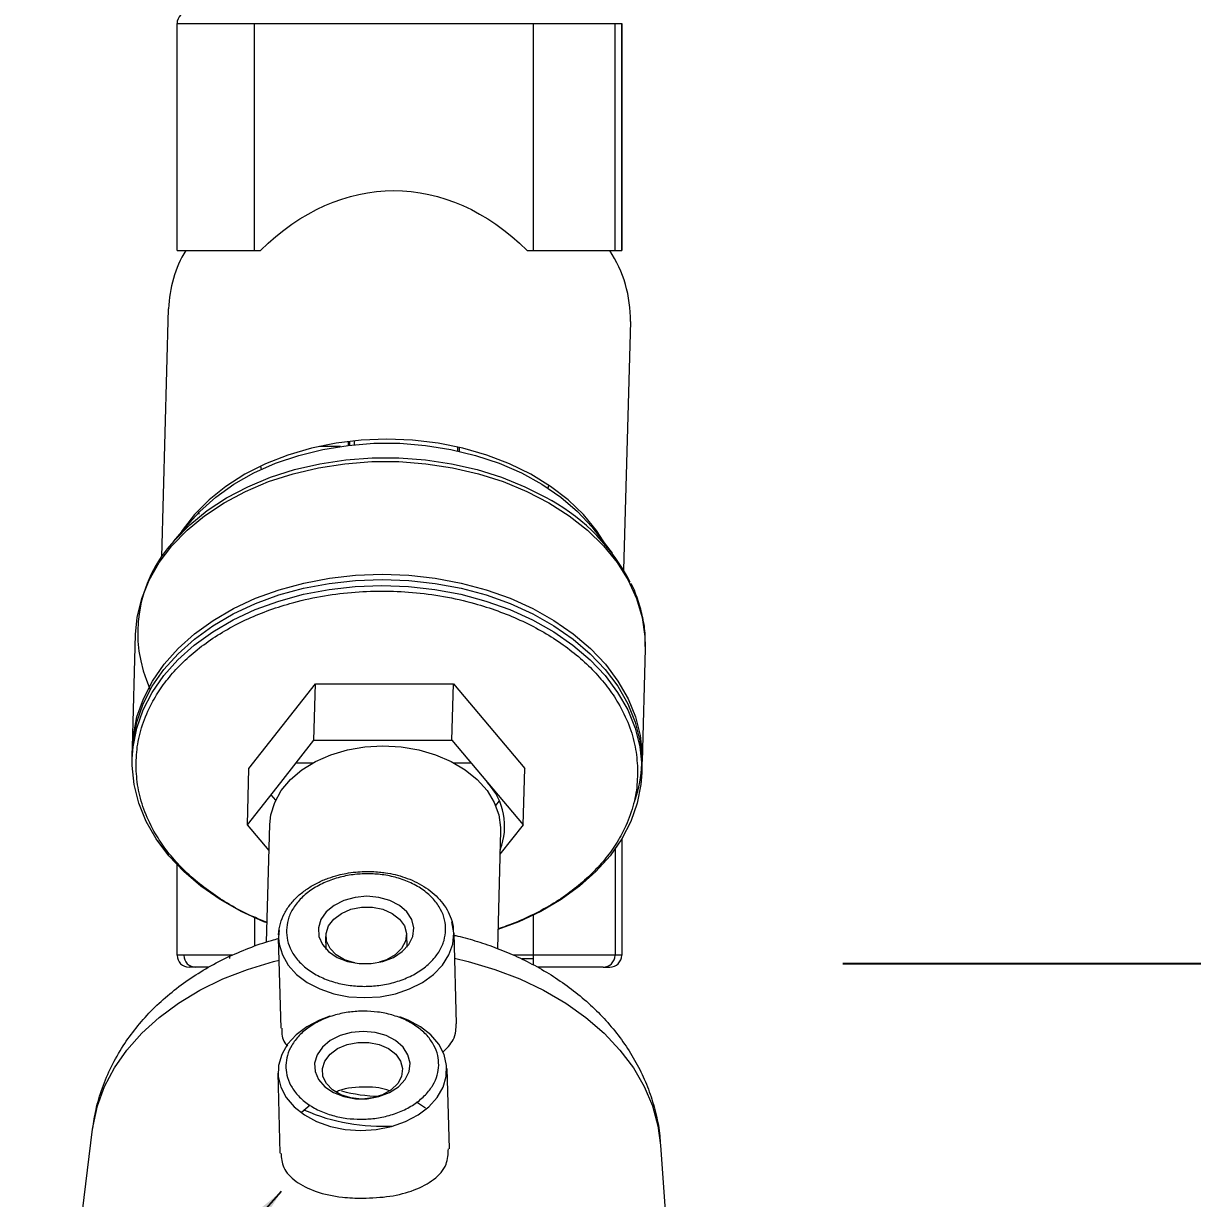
# Model space of a CAD drawing. Extents: x -2187 to 96136, y -11110 to 52208.
# Drawn here: x 52022.5 to 52169.2, y 18746.8 to 18894.4 of the extents above; entities that cross this region are included whole.
import ezdxf

# ---------------------------------------------------------------- set-up
doc = ezdxf.new("R2010")
doc.units = 0
doc.header["$LTSCALE"] = 1000
doc.header["$MEASUREMENT"] = 0
doc.linetypes.add('ACAD_ISO02W100', pattern=[15, 12, -3])
doc.layers.add('洗衣房设备', color=4, linetype='Continuous')
doc.styles.add('-宋体', font='', dxfattribs={"width": 0.8})
doc.styles.add('HZHT', font='hztxt_e.shx', dxfattribs={"width": 1.5, "bigfont": 'hztxt.shx'})
doc.styles.get('-宋体').set_extended_font_data('SimSun')
doc.dimstyles.new('50', dxfattribs={"dimscale": 30, "dimtxt": 3.5, "dimasz": 1.5, "dimexe": 0.8, "dimexo": 2, "dimgap": 0.8, "dimtad": 1, "dimdec": 0, "dimrnd": 5, "dimzin": 0, "dimdsep": 46, "dimtxsty": '-宋体', "dimblk": 'OBLIQUE', "dimcen": 0.6, "dimdle": 0.8, "dimclrd": 6, "dimclre": 6, "dimclrt": 6, "dimadec": 0, "dimazin": 0, "dimtfac": 1, "dimtdec": 0, "dimtofl": 0, "dimtmove": 2, "dimatfit": 3, "dimldrblk": 'OBLIQUE', "dimfxl": 0, "dimtolj": 1, "dimtzin": 0, "dimarcsym": 0})
doc.dimstyles.new('75', dxfattribs={"dimscale": 100, "dimtxt": 3, "dimasz": 1, "dimexe": 1, "dimexo": 1, "dimgap": 0.2, "dimtad": 1, "dimdec": 0, "dimrnd": 10, "dimzin": 0, "dimdsep": 46, "dimtxsty": 'HZHT', "dimblk1": 'ARCHTICK', "dimblk2": 'ARCHTICK', "dimsah": 1, "dimcen": 1, "dimdle": 0.5, "dimclrd": 1, "dimclre": 1, "dimadec": 0, "dimazin": 0, "dimtfac": 1, "dimtdec": 0, "dimtix": 1, "dimtmove": 2, "dimatfit": 3, "dimfxl": 0, "dimtolj": 1, "dimtzin": 0, "dimarcsym": 0})

# ---------------------------------------------------------------- blocks, each defined once
blk = doc.blocks.new('_OBLIQUE')
at = {"color": 0, "linetype": 'ByBlock'}
blk.add_line((-0.5, -0.5), (0.5, 0.5), dxfattribs=at)
blk = doc.blocks.new('*D119')
at = {"layer": 'Defpoints', "color": 0, "linetype": 'ACAD_ISO02W100', "ltscale": 750}
for p in [(52242.1, 20341.5), (52065.36, 18776.32), (52475.34, 18776.32)]:
    blk.add_point(p, dxfattribs=at)
at = {"layer": '洗衣房设备', "color": 6, "linetype": 'ACAD_ISO02W100', "lineweight": -2, "ltscale": 750}
for p, q in [((52475.34, 20365.5), (52475.34, 18752.32)), ((52302.1, 20341.5), (52499.34, 20341.5)), ((52125.36, 18776.32), (52499.34, 18776.32))]:
    blk.add_line(p, q, dxfattribs=at)
at = {"layer": '洗衣房设备', "color": 6, "linetype": 'ACAD_ISO02W100', "lineweight": -2, "ltscale": 750, "xscale": 45, "yscale": 45, "zscale": 45}
for p, rotation in [((52475.34, 20341.5), 90), ((52475.34, 18776.32), 270)]:
    blk.add_blockref('_OBLIQUE', p, dxfattribs=dict(at, rotation=rotation))
at = {"layer": '洗衣房设备', "color": 6, "linetype": 'ACAD_ISO02W100', "ltscale": 750, "insert": (52398.84, 19558.91), "char_height": 105, "attachment_point": 5, "rotation": 90, "style": '-宋体'}
blk.add_mtext('\\A1;1565', dxfattribs=at)
blk = doc.blocks.new('*D120')
at = {"layer": 'Defpoints', "color": 0, "linetype": 'ACAD_ISO02W100', "ltscale": 750}
for p in [(52065.36, 18776.32), (51768.1, 18411.5), (52474.11, 18411.5)]:
    blk.add_point(p, dxfattribs=at)
at = {"layer": '洗衣房设备', "color": 6, "linetype": 'ACAD_ISO02W100', "lineweight": -2, "ltscale": 750}
for p, q in [((52474.11, 18800.32), (52474.11, 18387.5)), ((52125.36, 18776.32), (52498.11, 18776.32)), ((51828.1, 18411.5), (52498.11, 18411.5))]:
    blk.add_line(p, q, dxfattribs=at)
at = {"layer": '洗衣房设备', "color": 6, "linetype": 'ACAD_ISO02W100', "lineweight": -2, "ltscale": 750, "xscale": 45, "yscale": 45, "zscale": 45}
for p, rotation in [((52474.11, 18776.32), 90), ((52474.11, 18411.5), 270)]:
    blk.add_blockref('_OBLIQUE', p, dxfattribs=dict(at, rotation=rotation))
at = {"layer": '洗衣房设备', "color": 6, "linetype": 'ACAD_ISO02W100', "ltscale": 750, "insert": (52397.61, 18593.91), "char_height": 105, "attachment_point": 5, "rotation": 90, "style": '-宋体'}
blk.add_mtext('\\A1;365', dxfattribs=at)
blk = doc.blocks.new('*D121')
at = {"layer": 'Defpoints', "color": 0, "linetype": 'ACAD_ISO02W100', "ltscale": 750}
for p in [(52065.36, 18776.32), (52300.1, 18644.5), (52300.1, 18267.54)]:
    blk.add_point(p, dxfattribs=at)
at = {"layer": '洗衣房设备', "color": 6, "linetype": 'ACAD_ISO02W100', "lineweight": -2, "ltscale": 750}
for p, q in [((52065.36, 18716.32), (52065.36, 18243.54)), ((52300.1, 18584.5), (52300.1, 18243.54)), ((52041.36, 18267.54), (52324.1, 18267.54))]:
    blk.add_line(p, q, dxfattribs=at)
at = {"layer": '洗衣房设备', "color": 6, "linetype": 'ACAD_ISO02W100', "lineweight": -2, "ltscale": 750, "xscale": 45, "yscale": 45, "zscale": 45, "rotation": 180}
blk.add_blockref('_OBLIQUE', (52065.36, 18267.54), dxfattribs=at)
at = {"layer": '洗衣房设备', "color": 6, "linetype": 'ACAD_ISO02W100', "lineweight": -2, "ltscale": 750, "xscale": 45, "yscale": 45, "zscale": 45}
blk.add_blockref('_OBLIQUE', (52300.1, 18267.54), dxfattribs=at)
at = {"layer": '洗衣房设备', "color": 6, "linetype": 'ACAD_ISO02W100', "ltscale": 750, "insert": (52182.73, 18344.04), "char_height": 105, "attachment_point": 5, "style": '-宋体'}
blk.add_mtext('\\A1;235', dxfattribs=at)
blk = doc.blocks.new('_ArchTick')
at = {"color": 0, "linetype": 'ByBlock', "const_width": 0.4}
blk.add_lwpolyline([(-0.5, -0.5), (0.5, 0.5)], dxfattribs=at)

msp = doc.modelspace()

# ---------------------------------------------------------------- linework, layer by layer
at = {"color": 7, "linetype": 'Continuous', "lineweight": 15}
for p, q in [((52041.756, 18865.867), (52041.756, 18894.367)), ((52051.478, 18894.367), (52086.464, 18894.367)), ((52051.478, 18865.867), (52051.478, 18894.367)), ((52086.464, 18894.367), (52086.464, 18865.867)), ((52086.464, 18894.367), (52096.739, 18894.367)), ((52096.739, 18865.867), (52096.739, 18894.367)), ((52096.739, 18894.367), (52097.575, 18894.367)), ((52097.575, 18865.867), (52097.575, 18894.367)), ((52097.575, 18894.367), (52097.58, 18894.367)), ((52097.58, 18894.367), (52097.58, 18865.867)), ((52041.756, 18865.867), (52051.478, 18865.867)), ((52051.478, 18865.867), (52052.248, 18865.867)), ((52085.694, 18865.867), (52086.464, 18865.867)), ((52086.464, 18865.867), (52096.739, 18865.867)), ((52096.739, 18865.867), (52097.575, 18865.867)), ((52097.58, 18865.867), (52097.575, 18865.867)), ((52039.821, 18827.392), (52040.689, 18858.553)), ((52098.667, 18856.938), (52097.799, 18825.777)), ((52062.255, 18841.269), (52059.633, 18841.269)), ((52063.435, 18841.422), (52063.435, 18841.901)), ((52064.006, 18841.963), (52064.006, 18841.483)), ((52077, 18840.705), (52077, 18841.185)), ((52077.228, 18840.653), (52077.225, 18841.134)), ((52044.454, 18833.054), (52044.501, 18832.756)), ((52041.34, 18829.373), (52043.648, 18832.047)), ((52094.246, 18830.856), (52094.198, 18830.598)), ((52094.237, 18830.638), (52096.393, 18827.84)), ((52036.154, 18803.482), (52036.549, 18817.644)), ((52100.529, 18816.113), (52100.524, 18815.862)), ((52100.524, 18815.862), (52100.129, 18801.7)), ((52050.779, 18800.823), (52059.14, 18811.43)), ((52058.943, 18804.359), (52059.14, 18811.43)), ((52059.14, 18811.43), (52076.454, 18811.43)), ((52076.257, 18804.359), (52076.454, 18811.43)), ((52076.454, 18811.43), (52085.406, 18800.823)), ((52054.762, 18799.055), (52058.943, 18804.359)), ((52058.943, 18804.359), (52067.6, 18804.359)), ((52067.6, 18804.359), (52076.257, 18804.359)), ((52076.257, 18804.359), (52080.733, 18799.055)), ((52036.115, 18802.068), (52036.136, 18802.828)), ((52056.711, 18801.527), (52058.826, 18801.527)), ((52076.493, 18801.527), (52078.647, 18801.527)), ((52050.582, 18793.752), (52050.779, 18800.823)), ((52085.209, 18793.752), (52085.406, 18800.823)), ((52100.111, 18801.046), (52100.09, 18800.286)), ((52050.582, 18793.752), (52054.762, 18799.055)), ((52080.733, 18799.055), (52085.209, 18793.752)), ((52054.138, 18796.843), (52053.559, 18797.529)), ((52082.195, 18796.749), (52081.754, 18796.191)), ((52053.3, 18790.531), (52050.582, 18793.752)), ((52052.979, 18779.017), (52053.391, 18793.802)), ((52082.38, 18792.995), (52081.969, 18778.23)), ((52085.209, 18793.752), (52082.298, 18790.059)), ((52097.58, 18791.973), (52097.58, 18777.367)), ((52041.756, 18777.367), (52041.756, 18788.708)), ((52054.818, 18768.199), (52054.503, 18779.516)), ((52060.491, 18778.102), (52060.446, 18779.719)), ((52070.549, 18780), (52070.594, 18778.384)), ((52076.494, 18780.128), (52076.811, 18768.757)), ((52048.654, 18777.367), (52041.756, 18777.367)), ((52048.389, 18776.95), (52048.389, 18777.367)), ((52086.464, 18777.367), (52084.024, 18777.367)), ((52085.05, 18776.95), (52086.466, 18776.95)), ((52096.739, 18777.367), (52086.464, 18777.367)), ((52097.575, 18777.367), (52096.739, 18777.367)), ((52097.58, 18777.367), (52097.575, 18777.367)), ((52095.239, 18775.867), (52096.075, 18775.867)), ((52075.622, 18763.147), (52075.902, 18753.072)), ((52054.709, 18752.523), (52054.43, 18762.556)), ((52058.464, 18758.538), (52057.384, 18757.612)), ((52072.96, 18758.179), (52071.827, 18758.902)), ((52027.443, 18725.768), (52031.14, 18755.524)), ((52102.466, 18753.537), (52104.488, 18723.803))]:
    msp.add_line(p, q, dxfattribs=at)
at = {"color": 8, "linetype": 'Continuous', "lineweight": 15}
for p, q in [((52041.756, 18894.367), (52051.478, 18894.367)), ((52100.09, 18801.177), (52100.09, 18800.287)), ((52097.575, 18791.963), (52097.575, 18777.367)), ((52096.739, 18790.689), (52096.739, 18777.367)), ((52086.464, 18782.395), (52086.464, 18777.367)), ((52051.478, 18782.079), (52051.478, 18778.505))]:
    msp.add_line(p, q, dxfattribs=at)
at = {"color": 7, "linetype": 'Continuous', "lineweight": 15, "flags": 128}
for points in [[(52095.644, 18828.812), (52094.433, 18830.714), (52092.795, 18832.703), (52090.857, 18834.555), (52088.645, 18836.247), (52086.185, 18837.759), (52083.509, 18839.071), (52080.648, 18840.168), (52077.639, 18841.035), (52074.519, 18841.663), (52071.327, 18842.042), (52068.102, 18842.169), (52064.883, 18842.042), (52061.712, 18841.663), (52058.627, 18841.035), (52055.667, 18840.168), (52052.867, 18839.071), (52050.264, 18837.759), (52047.888, 18836.247), (52045.77, 18834.555), (52043.936, 18832.703), (52042.408, 18830.714), (52042.141, 18830.302)], [(52043.648, 18832.047), (52044.62, 18833.097), (52046.613, 18834.886), (52048.88, 18836.503), (52051.392, 18837.929), (52054.118, 18839.144), (52057.024, 18840.136), (52060.075, 18840.89), (52063.231, 18841.398), (52066.455, 18841.654), (52069.706, 18841.654), (52072.945, 18841.398), (52076.13, 18840.89), (52079.222, 18840.136), (52082.183, 18839.144), (52084.977, 18837.929), (52087.568, 18836.503), (52089.925, 18834.886), (52092.018, 18833.097), (52093.822, 18831.159), (52094.237, 18830.638)], [(52063.246, 18841.878), (52063.246, 18841.661), (52063.248, 18841.4)], [(52036.136, 18802.828), (52036.245, 18804.302), (52036.704, 18806.642), (52037.507, 18808.93), (52038.645, 18811.141), (52040.106, 18813.251), (52041.874, 18815.237), (52043.93, 18817.078), (52046.251, 18818.753), (52048.812, 18820.243), (52051.584, 18821.533), (52054.537, 18822.608), (52057.639, 18823.457), (52060.856, 18824.07), (52064.153, 18824.441), (52067.493, 18824.565), (52070.84, 18824.441), (52074.158, 18824.07), (52077.409, 18823.457), (52080.558, 18822.608), (52083.571, 18821.533), (52086.415, 18820.243), (52089.059, 18818.753), (52091.473, 18817.078), (52093.631, 18815.237), (52095.51, 18813.251), (52097.089, 18811.141), (52098.351, 18808.93), (52099.281, 18806.642), (52099.87, 18804.302), (52100.111, 18801.937), (52100.111, 18801.046)], [(52053.391, 18793.802), (52053.525, 18795.002), (52054.012, 18796.567), (52054.841, 18798.053), (52055.992, 18799.425), (52057.435, 18800.648), (52059.135, 18801.693), (52061.051, 18802.534), (52063.135, 18803.15), (52065.336, 18803.525), (52067.6, 18803.651), (52069.871, 18803.525), (52072.093, 18803.15), (52074.211, 18802.534), (52076.174, 18801.693), (52077.933, 18800.648), (52079.444, 18799.425), (52080.671, 18798.053), (52081.582, 18796.567), (52082.157, 18795.002), (52082.38, 18793.398), (52082.38, 18792.995)], [(52053.046, 18781.425), (52052.654, 18781.581), (52049.81, 18782.871), (52047.167, 18784.361), (52044.753, 18786.036), (52042.594, 18787.877), (52040.715, 18789.863), (52039.136, 18791.973), (52037.875, 18794.184), (52036.945, 18796.472), (52036.356, 18798.811), (52036.115, 18801.177), (52036.115, 18802.066)], [(52100.09, 18800.287), (52099.98, 18798.811), (52099.522, 18796.472), (52098.719, 18794.184), (52097.581, 18791.973), (52096.119, 18789.863), (52094.351, 18787.877), (52092.295, 18786.036), (52089.975, 18784.361), (52087.414, 18782.871), (52084.642, 18781.581), (52082.035, 18780.617)], [(52065.597, 18784.772), (52064.102, 18784.638), (52062.693, 18784.247), (52061.459, 18783.622), (52060.478, 18782.802), (52059.811, 18781.84), (52059.5, 18780.795), (52059.565, 18779.734), (52060.002, 18778.723), (52060.782, 18777.825), (52061.858, 18777.097), (52063.161, 18776.584), (52064.61, 18776.32), (52066.113, 18776.32), (52067.577, 18776.584), (52068.909, 18777.097), (52070.025, 18777.825), (52070.855, 18778.723), (52071.348, 18779.734), (52071.472, 18780.795), (52071.219, 18781.84), (52070.606, 18782.802), (52069.671, 18783.622), (52068.472, 18784.247), (52067.085, 18784.638), (52065.597, 18784.772)], [(52064.06, 18776.415), (52064.039, 18776.419), (52062.788, 18776.807), (52061.738, 18777.421), (52060.967, 18778.216), (52060.532, 18779.133), (52060.465, 18780.103), (52060.771, 18781.056), (52061.428, 18781.92), (52062.387, 18782.631), (52063.576, 18783.137), (52064.908, 18783.399), (52066.284, 18783.399), (52067.601, 18783.137), (52068.762, 18782.631), (52069.681, 18781.92), (52070.29, 18781.056), (52070.544, 18780.103), (52070.423, 18779.133), (52069.936, 18778.216), (52069.121, 18777.421), (52068.037, 18776.807), (52067.125, 18776.5)], [(52076.494, 18780.128), (52076.493, 18780.171), (52076.267, 18781.553), (52076.267, 18781.554)], [(52054.561, 18780.486), (52054.524, 18780.171), (52054.503, 18779.516)], [(52060.945, 18769.711), (52059.625, 18769.224), (52058.042, 18768.391), (52056.696, 18767.368), (52055.634, 18766.192), (52054.892, 18764.903), (52054.494, 18763.543), (52054.456, 18762.16), (52054.777, 18760.8), (52055.448, 18759.51), (52056.444, 18758.334), (52057.733, 18757.312), (52059.27, 18756.479), (52061.003, 18755.862), (52062.874, 18755.484), (52064.817, 18755.356)], [(52064.817, 18755.356), (52066.768, 18755.484), (52068.659, 18755.862), (52070.426, 18756.479), (52072.01, 18757.312), (52073.356, 18758.334), (52074.418, 18759.51), (52075.16, 18760.8), (52075.557, 18762.16), (52075.596, 18763.543), (52075.274, 18764.903), (52074.604, 18766.192), (52073.607, 18767.368), (52072.319, 18768.391), (52070.781, 18769.224), (52069.716, 18769.637)], [(52065.124, 18767.801), (52063.629, 18767.668), (52062.22, 18767.276), (52060.987, 18766.651), (52060.005, 18765.832), (52059.339, 18764.87), (52059.028, 18763.825), (52059.093, 18762.764), (52059.529, 18761.752), (52060.31, 18760.854), (52061.385, 18760.126), (52062.688, 18759.614), (52064.137, 18759.349), (52065.641, 18759.349), (52067.104, 18759.614), (52068.436, 18760.126), (52069.552, 18760.854), (52070.383, 18761.752), (52070.875, 18762.764), (52070.999, 18763.825), (52070.747, 18764.87), (52070.133, 18765.832), (52069.198, 18766.651), (52067.999, 18767.276), (52066.612, 18767.668), (52065.124, 18767.801)], [(52064.925, 18759.316), (52063.566, 18759.448), (52062.315, 18759.836), (52061.265, 18760.45), (52060.494, 18761.245), (52060.059, 18762.162), (52059.992, 18763.133), (52060.299, 18764.085), (52060.956, 18764.949), (52061.914, 18765.661), (52063.104, 18766.166), (52064.436, 18766.429), (52065.811, 18766.429), (52067.128, 18766.166), (52068.29, 18765.661), (52069.209, 18764.949), (52069.818, 18764.085), (52070.071, 18763.133), (52069.95, 18762.162), (52069.464, 18761.245), (52068.648, 18760.45), (52067.564, 18759.836), (52066.292, 18759.448), (52065.323, 18759.327)]]:
    msp.add_lwpolyline(points, dxfattribs=at)
at = {"color": 8, "linetype": 'Continuous', "lineweight": 15, "flags": 128}
for points in [[(52041.34, 18829.373), (52041.459, 18829.51), (52043.357, 18831.434), (52045.534, 18833.201), (52047.966, 18834.794), (52050.627, 18836.193), (52053.487, 18837.383), (52056.514, 18838.352), (52059.675, 18839.088), (52062.934, 18839.583), (52066.255, 18839.832), (52069.602, 18839.832), (52072.937, 18839.583), (52076.224, 18839.088), (52079.425, 18838.352), (52082.506, 18837.383), (52085.432, 18836.193), (52088.171, 18834.794), (52088.745, 18834.46)], [(52036.549, 18817.644), (52036.755, 18819.799), (52037.325, 18822.162), (52038.248, 18824.463), (52039.514, 18826.678), (52041.107, 18828.78), (52043.01, 18830.747), (52045.202, 18832.555), (52047.657, 18834.185), (52050.349, 18835.618), (52053.245, 18836.838), (52056.315, 18837.83), (52059.523, 18838.585), (52062.832, 18839.093), (52066.207, 18839.348), (52069.607, 18839.348), (52072.995, 18839.093), (52076.333, 18838.585), (52079.583, 18837.83), (52082.708, 18836.838), (52085.673, 18835.618), (52088.444, 18834.185), (52090.99, 18832.555), (52093.282, 18830.747), (52095.295, 18828.78), (52097.006, 18826.678), (52098.394, 18824.463), (52099.446, 18822.162), (52100.148, 18819.799), (52100.492, 18817.401), (52100.529, 18816.113)], [(52036.154, 18803.48), (52036.263, 18804.956), (52036.722, 18807.295), (52037.525, 18809.583), (52038.663, 18811.794), (52040.124, 18813.905), (52041.893, 18815.891), (52043.949, 18817.732), (52046.269, 18819.406), (52048.83, 18820.897), (52051.602, 18822.187), (52054.555, 18823.262), (52057.658, 18824.111), (52060.875, 18824.724), (52064.171, 18825.094), (52067.511, 18825.218), (52070.858, 18825.094), (52074.176, 18824.724), (52077.427, 18824.111), (52080.576, 18823.262), (52083.59, 18822.187), (52086.434, 18820.897), (52089.077, 18819.406), (52091.491, 18817.732), (52093.65, 18815.891), (52095.529, 18813.905), (52097.107, 18811.794), (52098.369, 18809.583), (52099.299, 18807.295), (52099.888, 18804.956), (52100.129, 18802.591)], [(52036.115, 18802.066), (52036.224, 18803.542), (52036.683, 18805.881), (52037.485, 18808.169), (52038.624, 18810.38), (52040.085, 18812.49), (52041.853, 18814.477), (52043.909, 18816.317), (52046.23, 18817.992), (52048.791, 18819.483), (52051.563, 18820.773), (52054.516, 18821.848), (52057.618, 18822.697), (52060.835, 18823.31), (52064.132, 18823.68), (52067.472, 18823.804), (52070.819, 18823.68), (52074.136, 18823.31), (52077.388, 18822.697), (52080.537, 18821.848), (52083.55, 18820.773), (52086.394, 18819.483), (52089.038, 18817.992), (52091.452, 18816.317), (52093.61, 18814.477), (52095.489, 18812.49), (52097.068, 18810.38), (52098.33, 18808.169), (52099.26, 18805.881), (52099.849, 18803.542), (52100.09, 18801.177)], [(52054.503, 18779.516), (52054.573, 18778.778), (52054.974, 18777.418), (52055.713, 18776.136), (52056.767, 18774.972), (52058.101, 18773.964), (52059.673, 18773.145), (52061.432, 18772.54), (52063.322, 18772.169), (52065.282, 18772.044)], [(52065.282, 18772.044), (52067.249, 18772.169), (52069.159, 18772.54), (52070.952, 18773.145), (52072.57, 18773.964), (52073.96, 18774.972), (52075.079, 18776.136), (52075.889, 18777.418), (52076.366, 18778.778), (52076.494, 18780.128)], [(52031.14, 18755.524), (52031.2, 18755.963), (52031.75, 18758.445), (52032.648, 18760.872), (52033.884, 18763.218), (52035.447, 18765.461), (52037.322, 18767.579), (52039.489, 18769.55), (52041.927, 18771.354), (52044.611, 18772.974), (52047.516, 18774.394), (52050.612, 18775.6), (52053.868, 18776.579), (52054.58, 18776.757)], [(52076.582, 18776.988), (52078.319, 18776.579), (52081.63, 18775.6), (52084.793, 18774.394), (52087.777, 18772.974), (52090.552, 18771.354), (52093.09, 18769.55), (52095.367, 18767.579), (52097.359, 18765.461), (52099.047, 18763.218), (52100.414, 18760.872), (52101.447, 18758.445), (52102.135, 18755.963), (52102.466, 18753.537)]]:
    msp.add_lwpolyline(points, dxfattribs=at)
at = {"color": 7, "linetype": 'Continuous', "lineweight": 15}
for centre, radius, start, end in [((52043.256, 18894.367), 1.5, 90, 180), ((52055.904, 18858.064), 15.222, 149.15926, 178.15892), ((52082.98, 18857.218), 15.689, 358.97655, 33.45677), ((52076.733, 18812.961), 24.627, 27.21868, 60.80783), ((52053.738, 18817.854), 16.923, 137.10481, 204.95948), ((52083.777, 18802.186), 16.36, 341.05292, 357.1534), ((52074.854, 18793.593), 8.026, 338.37367, 42.89596), ((52043.26, 18777.367), 1.5, 179.98888, 269.98888), ((52044.096, 18777.367), 1.5, 179.98888, 269.98888), ((52120.139, 18777.241), 33.675, 179.78475, 181.87322), ((52095.239, 18777.367), 1.5, 270.01112, 0.01112), ((52096.075, 18777.367), 1.5, 270.01112, 0.01112), ((52067.476, 18779.671), 20.001, 255.2786, 269.02782), ((52067.448, 18780.009), 24.115, 246.29817, 273.52649)]:
    msp.add_arc(centre, radius, start, end, dxfattribs=at)
at = {"color": 7, "linetype": 'Continuous', "lineweight": 15, "extrusion": (0, 0, -1)}
for centre, major_axis, ratio, start_param, end_param in [((52068.971, 18832.367), (0, 41.012), 0.7068324, -0.6149015, 0.6149015), ((52069.737, 18931), (-0.755, 127.794), 0.2033666, 3.9030376, 3.9075994), ((52069.737, 18924.001), (-0.758, 122.32), 0.2124663, 2.3702221, 2.3747615)]:
    msp.add_ellipse(centre, major_axis=major_axis, ratio=ratio, start_param=start_param, end_param=end_param, dxfattribs=at)
at = {"color": 7, "linetype": 'Continuous', "lineweight": 15}
for points, knots in [([(52098.724, 18824.067), (52098.736, 18824.044), (52099.114, 18823.354), (52099.632, 18821.92), (52100.228, 18819.768), (52100.522, 18817.822), (52100.501, 18816.604), (52100.493, 18816.131)], [0, 0, 0, 0, 0.00911774, 0.27713536, 0.54859963, 0.82443448, 1, 1, 1, 1]), ([(52036.605, 18800.823), (52036.625, 18801.728), (52036.665, 18803.567), (52037.344, 18806.324), (52038.418, 18808.845), (52039.8, 18811.087), (52041.889, 18813.706), (52044.56, 18816.089), (52047.721, 18818.142), (52050.293, 18819.49), (52053.031, 18820.635), (52056.171, 18821.655), (52059.713, 18822.47), (52063.595, 18822.985), (52067.47, 18823.152), (52071.355, 18822.985), (52075.266, 18822.47), (52078.853, 18821.655), (52082.05, 18820.634), (52085.795, 18819.105), (52089.219, 18817.168), (52092.184, 18814.892), (52094.14, 18813.046), (52095.813, 18811.087), (52097.32, 18808.845), (52098.534, 18806.324), (52099.367, 18803.568), (52099.51, 18801.729), (52099.58, 18800.823)], [0, 0, 0, 0, 0.0388205, 0.0788449, 0.1199968, 0.1521636, 0.1843358, 0.249956, 0.2828074, 0.3156641, 0.347831, 0.3800032, 0.4211504, 0.4611759, 0.5, 0.5388193, 0.5788449, 0.6199968, 0.6521636, 0.6843358, 0.749956, 0.7828074, 0.8156641, 0.847831, 0.8800032, 0.9211504, 0.9611771, 1, 1, 1, 1]), ([(52054.511, 18779.894), (52054.51, 18779.917), (52054.476, 18780.41), (52054.699, 18781.34), (52055.189, 18782.624), (52055.951, 18783.789), (52056.927, 18784.838), (52058.087, 18785.745), (52059.365, 18786.486), (52060.675, 18787.045), (52061.89, 18787.42), (52063.045, 18787.672), (52064.144, 18787.832), (52064.909, 18787.869), (52065.274, 18787.887)], [0, 0, 0, 0, 0.0054241, 0.1166157, 0.2195285, 0.3225335, 0.4249697, 0.5259514, 0.6241488, 0.7163062, 0.797949, 0.8612299, 0.9336881, 1, 1, 1, 1]), ([(52075.475, 18780.529), (52075.455, 18780.96), (52075.412, 18781.849), (52074.893, 18783.167), (52074.006, 18784.434), (52072.737, 18785.565), (52071.165, 18786.483), (52069.392, 18787.14), (52067.539, 18787.519), (52065.677, 18787.64), (52063.808, 18787.519), (52061.934, 18787.14), (52060.125, 18786.483), (52058.501, 18785.565), (52057.169, 18784.434), (52056.212, 18783.167), (52055.619, 18781.849), (52055.527, 18780.96), (52055.483, 18780.529)], [0, 0, 0, 0, 0.058258, 0.1200057, 0.1843204, 0.25, 0.3156796, 0.3799943, 0.441742, 0.5, 0.558258, 0.6200057, 0.6843204, 0.75, 0.8156796, 0.8799943, 0.941742, 1, 1, 1, 1]), ([(52065.274, 18787.887), (52065.904, 18787.883), (52066.792, 18787.878), (52068.08, 18787.713), (52069.157, 18787.504), (52070.383, 18787.146), (52071.591, 18786.658), (52072.749, 18786.03), (52073.814, 18785.268), (52074.748, 18784.375), (52075.524, 18783.36), (52076.091, 18782.227), (52076.41, 18781.255), (52076.432, 18780.662), (52076.438, 18780.492)], [0, 0, 0, 0, 0.1140412, 0.160562, 0.2373222, 0.3164493, 0.4007795, 0.488242, 0.5781509, 0.6701053, 0.7640627, 0.8603504, 0.9597947, 1, 1, 1, 1]), ([(52031.17, 18755.606), (52031.287, 18756.401), (52031.543, 18758.131), (52032.335, 18760.741), (52033.471, 18763.432), (52034.905, 18765.949), (52036.578, 18768.268), (52038.439, 18770.373), (52040.533, 18772.327), (52042.838, 18774.111), (52045.33, 18775.708), (52047.976, 18777.109), (52050.748, 18778.285), (52052.933, 18779.068), (52054.21, 18779.393), (52054.504, 18779.468)], [0, 0, 0, 0, 0.0702959, 0.1529792, 0.2376571, 0.3248091, 0.4041709, 0.4845645, 0.5658739, 0.6478809, 0.7302787, 0.8127001, 0.8947198, 0.9757694, 1, 1, 1, 1]), ([(52055.483, 18780.529), (52055.503, 18780.098), (52055.545, 18779.209), (52056.065, 18777.892), (52056.952, 18776.624), (52058.22, 18775.494), (52059.793, 18774.574), (52061.566, 18773.922), (52063.418, 18773.528), (52064.673, 18773.481), (52065.282, 18773.458)], [0, 0, 0, 0, 0.116516, 0.2400113, 0.3686408, 0.5, 0.6313592, 0.7599887, 0.883484, 1, 1, 1, 1]), ([(52065.282, 18773.458), (52065.892, 18773.481), (52067.149, 18773.528), (52069.023, 18773.922), (52070.833, 18774.574), (52072.457, 18775.494), (52073.789, 18776.624), (52074.746, 18777.892), (52075.339, 18779.209), (52075.431, 18780.098), (52075.475, 18780.529)], [0, 0, 0, 0, 0.116516, 0.2400113, 0.3686408, 0.5, 0.6313592, 0.7599887, 0.883484, 1, 1, 1, 1]), ([(52076.501, 18779.885), (52076.663, 18779.851), (52077.665, 18779.638), (52079.497, 18779.103), (52082.002, 18778.252), (52084.498, 18777.201), (52086.95, 18775.965), (52089.32, 18774.541), (52091.576, 18772.932), (52093.688, 18771.145), (52095.628, 18769.189), (52097.371, 18767.075), (52098.893, 18764.817), (52100.174, 18762.432), (52101.202, 18759.936), (52101.937, 18757.347), (52102.354, 18755.196), (52102.411, 18753.912), (52102.429, 18753.523)], [0, 0, 0, 0, 0.0117411, 0.0727902, 0.1364684, 0.20218, 0.2694373, 0.3378574, 0.4071327, 0.4769926, 0.5471982, 0.617551, 0.6879111, 0.7582145, 0.8284814, 0.898815, 0.9693921, 1, 1, 1, 1]), ([(52045.719, 18775.867), (52045.672, 18775.867), (52045.18, 18775.867), (52044.492, 18775.867), (52043.464, 18775.867), (52043.34, 18775.867), (52043.26, 18775.867)], [0, 0, 0, 0, 0.0266186, 0.2828892, 0.5338343, 1, 1, 1, 1]), ([(52095.239, 18775.867), (52095.096, 18775.867), (52094.876, 18775.867), (52093.761, 18775.867), (52092.627, 18775.867), (52091.234, 18775.867), (52089.395, 18775.867), (52087.932, 18775.867), (52087.045, 18775.867)], [0, 0, 0, 0, 0.2497117, 0.3841359, 0.5214128, 0.6586897, 0.7931139, 1, 1, 1, 1]), ([(52074.602, 18763.559), (52074.583, 18763.973), (52074.542, 18764.825), (52074.044, 18766.091), (52073.192, 18767.307), (52071.974, 18768.393), (52070.465, 18769.275), (52068.762, 18769.905), (52066.984, 18770.269), (52065.196, 18770.385), (52063.402, 18770.269), (52061.603, 18769.905), (52059.866, 18769.275), (52058.307, 18768.393), (52057.029, 18767.307), (52056.11, 18766.091), (52055.54, 18764.825), (52055.453, 18763.973), (52055.41, 18763.559)], [0, 0, 0, 0, 0.05825802, 0.12000566, 0.18432041, 0.25, 0.31567959, 0.37999434, 0.44174198, 0.5, 0.55825802, 0.62000566, 0.68432041, 0.75, 0.81567959, 0.87999434, 0.94174198, 1, 1, 1, 1]), ([(52054.906, 18768.208), (52054.908, 18767.543), (52054.91, 18766.7), (52055.496, 18766.097), (52055.62, 18765.969)], [0, 0, 0, 0, 0.78808075, 1, 1, 1, 1]), ([(52075.071, 18765.141), (52075.581, 18765.646), (52076.394, 18766.449), (52076.792, 18767.748), (52076.781, 18768.458), (52076.776, 18768.757)], [0, 0, 0, 0, 0.4935058, 0.7865909, 1, 1, 1, 1]), ([(52055.41, 18763.559), (52055.429, 18763.144), (52055.47, 18762.292), (52055.968, 18761.027), (52056.82, 18759.81), (52058.038, 18758.725), (52059.548, 18757.842), (52061.25, 18757.215), (52063.028, 18756.838), (52064.232, 18756.792), (52064.817, 18756.77)], [0, 0, 0, 0, 0.116516, 0.2400113, 0.3686408, 0.5, 0.6313592, 0.7599887, 0.883484, 1, 1, 1, 1]), ([(52064.817, 18756.77), (52065.403, 18756.792), (52066.61, 18756.838), (52068.409, 18757.215), (52070.146, 18757.842), (52071.705, 18758.725), (52072.984, 18759.81), (52073.903, 18761.027), (52074.472, 18762.292), (52074.56, 18763.144), (52074.602, 18763.559)], [0, 0, 0, 0, 0.116516, 0.2400113, 0.3686408, 0.5, 0.6313592, 0.7599887, 0.883484, 1, 1, 1, 1]), ([(52068.406, 18760.351), (52067.97, 18760.496), (52067.041, 18760.807), (52064.863, 18760.849), (52062.957, 18760.765), (52061.834, 18760.244), (52061.74, 18760.2)], [0, 0, 0, 0, 0.2053402, 0.4381106, 0.9528469, 1, 1, 1, 1]), ([(52065.054, 18746.852), (52066.209, 18746.903), (52068.519, 18747.005), (52071.658, 18747.824), (52074.132, 18749.155), (52075.711, 18750.931), (52075.786, 18752.407), (52075.82, 18753.076)], [0, 0, 0, 0, 0.20071991, 0.40120681, 0.60790922, 0.82225223, 1, 1, 1, 1]), ([(52054.793, 18752.532), (52054.855, 18751.909), (52054.991, 18750.534), (52056.569, 18748.881), (52059.1, 18747.615), (52062.119, 18746.951), (52064.198, 18746.88), (52065.054, 18746.852)], [0, 0, 0, 0, 0.1788436, 0.3950457, 0.6178885, 0.8426463, 1, 1, 1, 1])]:
    msp.add_open_spline(points, degree=3, knots=knots, dxfattribs=at)
at = {"color": 8, "linetype": 'Continuous', "lineweight": 15}
for points, knots in [([(52053.049, 18781.499), (52052.488, 18781.72), (52050.024, 18782.695), (52046.971, 18784.484), (52043.999, 18786.752), (52042.045, 18788.6), (52040.372, 18790.559), (52038.865, 18792.801), (52037.651, 18795.322), (52036.818, 18798.079), (52036.675, 18799.918), (52036.605, 18800.823)], [0, 0, 0, 0, 0.0576476, 0.2535437, 0.3516147, 0.4497021, 0.5457299, 0.6417736, 0.7646101, 0.884102, 1, 1, 1, 1]), ([(52099.58, 18800.823), (52099.56, 18799.918), (52099.52, 18798.079), (52098.841, 18795.322), (52097.767, 18792.801), (52096.385, 18790.559), (52094.296, 18787.94), (52091.624, 18785.558), (52088.466, 18783.501), (52085.886, 18782.165), (52083.731, 18781.224), (52082.403, 18780.806), (52082.037, 18780.691)], [0, 0, 0, 0, 0.1078151, 0.2189738, 0.3332638, 0.4226, 0.511951, 0.6941962, 0.7854333, 0.8766856, 0.9660218, 1, 1, 1, 1])]:
    msp.add_open_spline(points, degree=3, knots=knots, dxfattribs=at)

# ---------------------------------------------------------------- dimensions: what is measured, and where the dimension line sits
at = {"layer": '洗衣房设备', "color": 2, "linetype": 'ACAD_ISO02W100', "ltscale": 750}
for base, p1, p2, angle, picture, middle in [((52475.339, 18776.32), (52242.097, 20341.501), (52065.362, 18776.32), 270, '*D119', (52398.839, 19558.911)), ((52474.109, 18411.501), (52065.362, 18776.32), (51768.097, 18411.501), 270, '*D120', (52397.609, 18593.911)), ((52300.097, 18267.536), (52065.362, 18776.32), (52300.097, 18644.501), 180, '*D121', (52182.729, 18344.036))]:
    dim = msp.add_linear_dim(base=base, p1=p1, p2=p2, angle=angle, dimstyle='50', dxfattribs=at)
    dim.commit()
    dim.dimension.update_dxf_attribs({"geometry": picture, "text_midpoint": middle})

# ---------------------------------------------------------------- leaders
msp.add_leader([(52054.844, 18747.704), (51493.03, 18116.862)], dimstyle='75', override={"dimscale": 50, "dimgap": 0.2, "dimtad": 0, "dimfxl": 0.5, "dimfxlon": 1}, dxfattribs=at)

doc.saveas('drawing.dxf')
